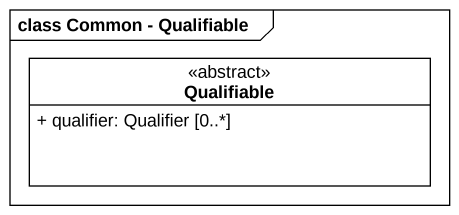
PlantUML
@startuml
mainframe class Common - Qualifiable
hide circle
hide empty members
skinparam classAttributeIconSize 0
class Qualifiable <<abstract>> {
  + qualifier: Qualifier [0..*]
}
@enduml
